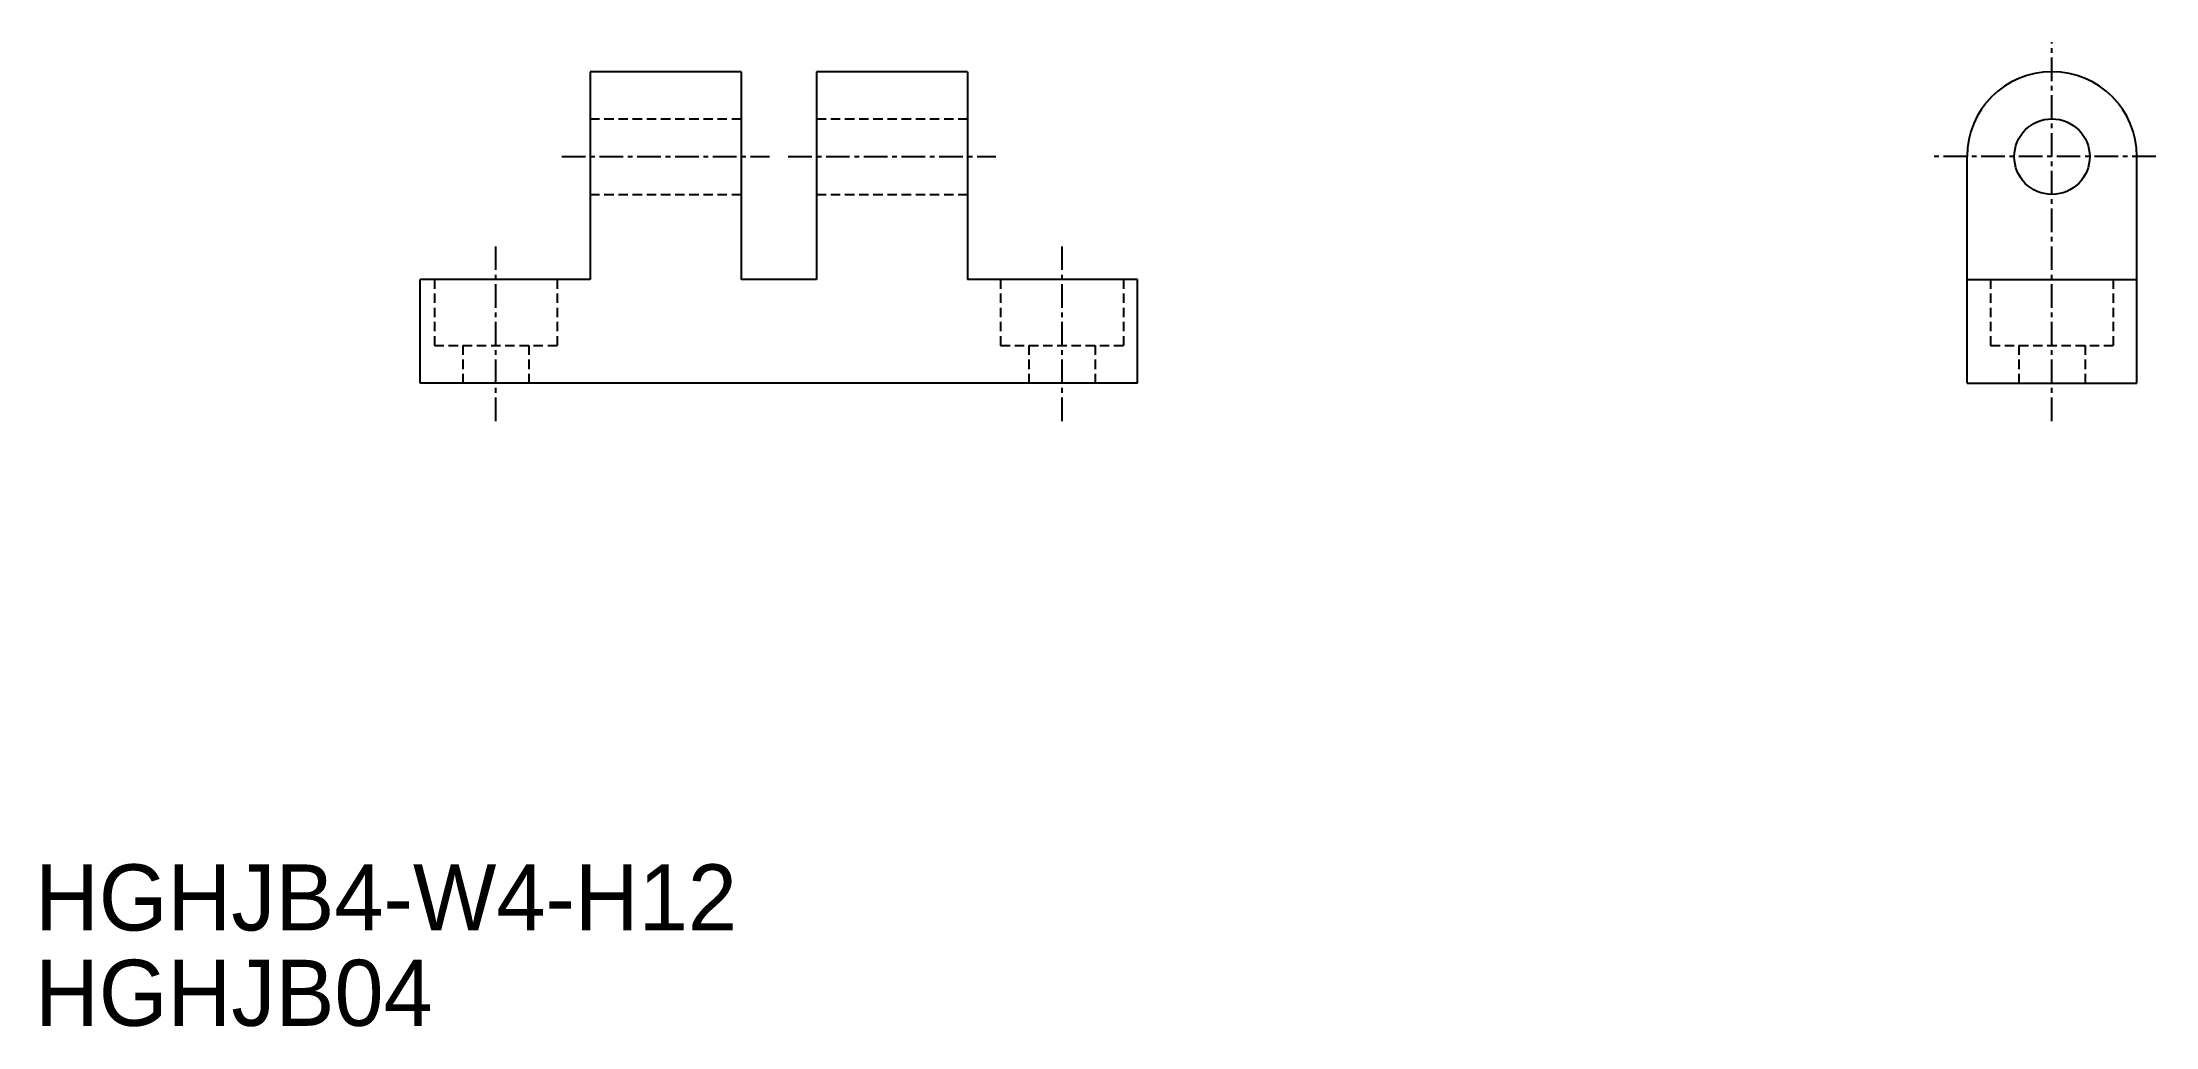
# Model space of a CAD drawing. Extents: x 7 to 119, y 4 to 57.
import ezdxf

# ---------------------------------------------------------------- set-up
doc = ezdxf.new("R2010")
doc.units = 0
doc.linetypes.add('CENTER', pattern=[2, 1.25, -0.25, 0.25, -0.25])
doc.linetypes.add('DASHED', pattern=[0.75, 0.5, -0.25])
doc.layers.get('0').update_dxf_attribs({"linetype": 'CONTINUOUS'})
doc.layers.add('CENTER', color=1, linetype='CENTER')

msp = doc.modelspace()

# ---------------------------------------------------------------- linework, layer by layer
at = {"color": 7, "linetype": 'CONTINUOUS'}
for p, q in [((43.75, 55.06), (35.75, 55.06)), ((35.75, 55.06), (35.75, 44.06)), ((43.75, 55.06), (43.75, 44.06)), ((55.75, 55.06), (47.75, 55.06)), ((47.75, 55.06), (47.75, 44.06)), ((55.75, 55.06), (55.75, 44.06)), ((108.7, 38.56), (108.7, 50.56)), ((117.7, 38.56), (117.7, 50.56)), ((26.75, 38.56), (26.75, 44.06)), ((35.75, 44.06), (26.75, 44.06)), ((47.75, 44.06), (43.75, 44.06)), ((64.75, 44.06), (55.75, 44.06)), ((64.75, 38.56), (64.75, 44.06)), ((108.7, 44.06), (117.7, 44.06)), ((64.75, 38.56), (26.75, 38.56)), ((108.7, 38.56), (117.7, 38.56))]:
    msp.add_line(p, q, dxfattribs=at)
at = {"color": 3, "linetype": 'DASHED'}
for p, q in [((35.75, 52.56), (43.75, 52.56)), ((47.75, 52.56), (55.75, 52.56)), ((35.75, 48.56), (43.75, 48.56)), ((47.75, 48.56), (55.75, 48.56)), ((27.5, 44.06), (27.5, 40.56)), ((34, 44.06), (34, 40.56)), ((57.5, 44.06), (57.5, 40.56)), ((64, 44.06), (64, 40.56)), ((109.95, 44.06), (109.95, 40.56)), ((116.45, 44.06), (116.45, 40.56)), ((27.5, 40.56), (34, 40.56)), ((29, 40.56), (29, 38.56)), ((32.5, 40.56), (32.5, 38.56)), ((57.5, 40.56), (64, 40.56)), ((59, 40.56), (59, 38.56)), ((62.5, 40.56), (62.5, 38.56)), ((109.95, 40.56), (116.45, 40.56)), ((111.45, 40.56), (111.45, 38.56)), ((114.95, 40.56), (114.95, 38.56))]:
    msp.add_line(p, q, dxfattribs=at)
at = {"color": 7, "linetype": 'CONTINUOUS'}
msp.add_circle((113.2, 50.56), 2, dxfattribs=at)
msp.add_arc((113.2, 50.56), 4.5, 0, 180, dxfattribs=at)
at = {"layer": 'CENTER', "color": 1, "linetype": 'CENTER'}
for p, q in [((113.2, 36.56), (113.2, 56.62)), ((34.25, 50.56), (45.25, 50.56)), ((46.25, 50.56), (57.25, 50.56)), ((118.7, 50.56), (106.9, 50.56)), ((30.75, 36.56), (30.75, 46.06)), ((60.75, 36.56), (60.75, 46.06))]:
    msp.add_line(p, q, dxfattribs=at)

# ---------------------------------------------------------------- texts
at = {"color": 7, "linetype": 'CONTINUOUS'}
for s, p in [('HGHJB4-W4-H12', (6.34, 9.58)), ('HGHJB04', (6.34, 4.53))]:
    msp.add_text(s, height=3.5, dxfattribs=at).set_placement(p)

doc.saveas('drawing.dxf')
